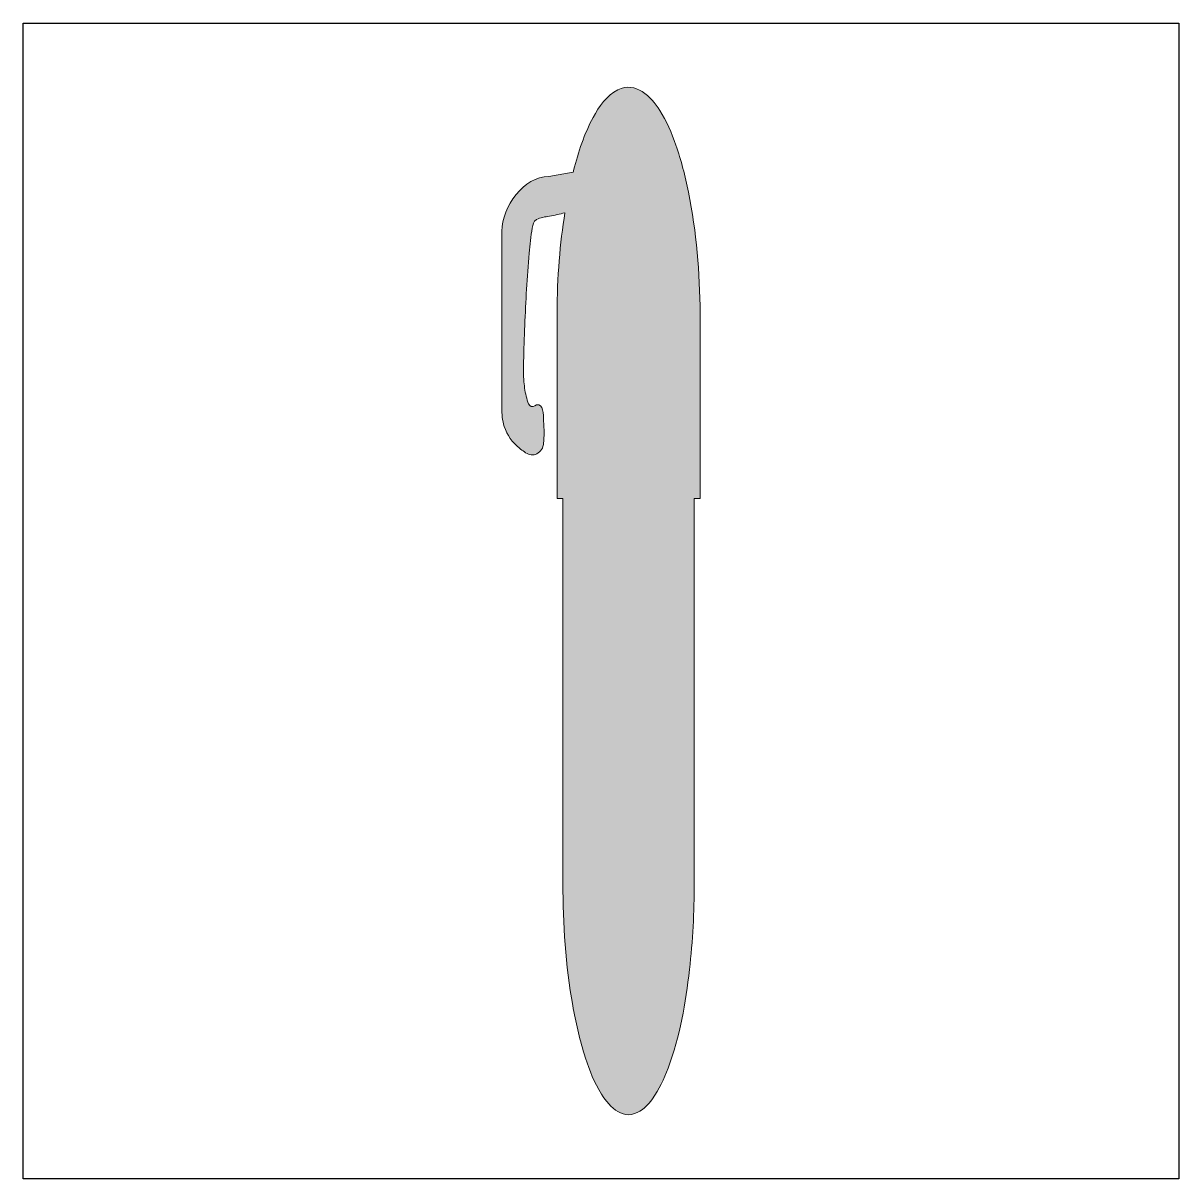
# Model space of a CAD drawing. Header units: inches. Extents: x 0 to 114, y 0 to 114.
import ezdxf

# ---------------------------------------------------------------- set-up
doc = ezdxf.new("R2010")
doc.units = ezdxf.units.IN
doc.header["$MEASUREMENT"] = 0
doc.layers.add('Image Background', color=7, linetype='Continuous')
doc.layers.add('Layer 1', color=7, linetype='Continuous')
picture_1 = doc.add_image_def('image1.png', size_in_pixel=(1350, 1350))

msp = doc.modelspace()

# ---------------------------------------------------------------- hatches: boundary and pattern name
at = {"layer": 'Layer 1', "true_color": 0xbe1e2d}
h = msp.add_hatch(color=242, dxfattribs=at)
h.dxf.hatch_style = 2
edge = h.paths.add_edge_path()
edge.add_spline(control_points=[(66.95, 85.6), (66.92, 89.61), (66.6, 93.65), (65.8, 97.58), (65.48, 99.16), (65.09, 100.73), (64.55, 102.24), (64.14, 103.43), (63.64, 104.61), (62.96, 105.67), (62.09, 107.05), (60.58, 108.55), (58.83, 107.71), (57.71, 107.17), (56.95, 106.03), (56.38, 104.98), (55.49, 103.35), (54.91, 101.54), (54.44, 99.74), (54.43, 99.68), (54.41, 99.62), (54.39, 99.55), (54.39, 99.55), (51.98, 99.14), (51.98, 99.14), (49.53, 99.14), (47.35, 96.16), (47.35, 93.71), (47.35, 92.72), (47.35, 91.73), (47.35, 90.74), (47.35, 88.6), (47.35, 86.45), (47.35, 84.31), (47.35, 82.24), (47.35, 80.18), (47.35, 78.11), (47.35, 77.49), (47.35, 76.88), (47.35, 76.26), (47.35, 75.63), (47.38, 75.02), (47.58, 74.41), (47.86, 73.55), (48.39, 72.84), (49.09, 72.27), (49.39, 72.02), (49.73, 71.75), (50.11, 71.63), (50.49, 71.5), (50.91, 71.7), (51.17, 71.99), (51.48, 72.34), (51.49, 72.86), (51.51, 73.3), (51.54, 73.84), (51.51, 74.37), (51.48, 74.91), (51.46, 75.29), (51.47, 75.69), (51.38, 76.06), (51.31, 76.34), (51.1, 76.68), (50.77, 76.54), (50.56, 76.45), (50.3, 76.27), (50.1, 76.49), (49.93, 76.68), (49.86, 76.96), (49.8, 77.2), (49.66, 77.73), (49.58, 78.28), (49.53, 78.83), (49.47, 79.49), (49.5, 80.16), (49.5, 80.82), (49.54, 83.21), (49.65, 85.6), (49.79, 87.98), (49.86, 89.17), (49.94, 90.36), (50.05, 91.55), (50.12, 92.38), (50.2, 93.21), (50.35, 94.03), (50.41, 94.36), (50.46, 94.69), (50.78, 94.87), (51.16, 95.08), (51.63, 95.14), (52.05, 95.21), (52.56, 95.31), (53.08, 95.39), (53.58, 95.55), (53.1, 92.56), (52.82, 89.18), (52.8, 85.6), (52.8, 85.6), (52.8, 67.28), (52.8, 67.28), (52.8, 67.28), (53.38, 67.28), (53.38, 67.28), (53.38, 67.28), (53.38, 29.25), (53.38, 29.25), (53.38, 25.2), (53.65, 21.13), (54.36, 17.14), (54.64, 15.53), (55, 13.94), (55.48, 12.38), (55.85, 11.16), (56.3, 9.96), (56.92, 8.84), (57.6, 7.62), (58.85, 5.92), (60.47, 6.45), (61.22, 6.69), (61.79, 7.3), (62.24, 7.92), (62.91, 8.84), (63.38, 9.89), (63.78, 10.95), (64.95, 14.06), (65.53, 17.41), (65.9, 20.7), (66.23, 23.54), (66.37, 26.39), (66.37, 29.25), (66.37, 29.25), (66.37, 67.28), (66.37, 67.28), (66.37, 67.28), (66.95, 67.28), (66.95, 67.28), (66.95, 67.28), (66.95, 85.6), (66.95, 85.6)], knot_values=[0, 0, 0, 0, 1, 1, 1, 2, 2, 2, 3, 3, 3, 4, 4, 4, 5, 5, 5, 6, 6, 6, 7, 7, 7, 8, 8, 8, 9, 9, 9, 10, 10, 10, 11, 11, 11, 12, 12, 12, 13, 13, 13, 14, 14, 14, 15, 15, 15, 16, 16, 16, 17, 17, 17, 18, 18, 18, 19, 19, 19, 20, 20, 20, 21, 21, 21, 22, 22, 22, 23, 23, 23, 24, 24, 24, 25, 25, 25, 26, 26, 26, 27, 27, 27, 28, 28, 28, 29, 29, 29, 30, 30, 30, 31, 31, 31, 32, 32, 32, 33, 33, 33, 34, 34, 34, 35, 35, 35, 36, 36, 36, 37, 37, 37, 38, 38, 38, 39, 39, 39, 40, 40, 40, 41, 41, 41, 42, 42, 42, 43, 43, 43, 44, 44, 44, 45, 45, 45, 46, 46, 46, 46], degree=3, periodic=1)

# ---------------------------------------------------------------- linework, layer by layer
at = {"layer": 'Layer 1', "lineweight": 0}
msp.add_open_spline([(66.95, 85.6), (66.92, 89.61), (66.6, 93.65), (65.8, 97.58), (65.48, 99.16), (65.09, 100.73), (64.55, 102.24), (64.14, 103.43), (63.64, 104.61), (62.96, 105.67), (62.09, 107.05), (60.58, 108.55), (58.83, 107.71), (57.71, 107.17), (56.95, 106.03), (56.38, 104.98), (55.49, 103.35), (54.91, 101.54), (54.44, 99.74), (54.43, 99.68), (54.41, 99.62), (54.39, 99.55), (54.39, 99.55), (51.98, 99.14), (51.98, 99.14), (49.53, 99.14), (47.35, 96.16), (47.35, 93.71), (47.35, 92.72), (47.35, 91.73), (47.35, 90.74), (47.35, 88.6), (47.35, 86.45), (47.35, 84.31), (47.35, 82.24), (47.35, 80.18), (47.35, 78.11), (47.35, 77.49), (47.35, 76.88), (47.35, 76.26), (47.35, 75.63), (47.38, 75.02), (47.58, 74.41), (47.86, 73.55), (48.39, 72.84), (49.09, 72.27), (49.39, 72.02), (49.73, 71.75), (50.11, 71.63), (50.49, 71.5), (50.91, 71.7), (51.17, 71.99), (51.48, 72.34), (51.49, 72.86), (51.51, 73.3), (51.54, 73.84), (51.51, 74.37), (51.48, 74.91), (51.46, 75.29), (51.47, 75.69), (51.38, 76.06), (51.31, 76.34), (51.1, 76.68), (50.77, 76.54), (50.56, 76.45), (50.3, 76.27), (50.1, 76.49), (49.93, 76.68), (49.86, 76.96), (49.8, 77.2), (49.66, 77.73), (49.58, 78.28), (49.53, 78.83), (49.47, 79.49), (49.5, 80.16), (49.5, 80.82), (49.54, 83.21), (49.65, 85.6), (49.79, 87.98), (49.86, 89.17), (49.94, 90.36), (50.05, 91.55), (50.12, 92.38), (50.2, 93.21), (50.35, 94.03), (50.41, 94.36), (50.46, 94.69), (50.78, 94.87), (51.16, 95.08), (51.63, 95.14), (52.05, 95.21), (52.56, 95.31), (53.08, 95.39), (53.58, 95.55), (53.1, 92.56), (52.82, 89.18), (52.8, 85.6), (52.8, 85.6), (52.8, 67.28), (52.8, 67.28), (52.8, 67.28), (53.38, 67.28), (53.38, 67.28), (53.38, 67.28), (53.38, 29.25), (53.38, 29.25), (53.38, 25.2), (53.65, 21.13), (54.36, 17.14), (54.64, 15.53), (55, 13.94), (55.48, 12.38), (55.85, 11.16), (56.3, 9.96), (56.92, 8.84), (57.6, 7.62), (58.85, 5.92), (60.47, 6.45), (61.22, 6.69), (61.79, 7.3), (62.24, 7.92), (62.91, 8.84), (63.38, 9.89), (63.78, 10.95), (64.95, 14.06), (65.53, 17.41), (65.9, 20.7), (66.23, 23.54), (66.37, 26.39), (66.37, 29.25), (66.37, 29.25), (66.37, 67.28), (66.37, 67.28), (66.37, 67.28), (66.95, 67.28), (66.95, 67.28), (66.95, 67.28), (66.95, 85.6), (66.95, 85.6)], degree=3, knots=[0, 0, 0, 0, 1, 1, 1, 2, 2, 2, 3, 3, 3, 4, 4, 4, 5, 5, 5, 6, 6, 6, 7, 7, 7, 8, 8, 8, 9, 9, 9, 10, 10, 10, 11, 11, 11, 12, 12, 12, 13, 13, 13, 14, 14, 14, 15, 15, 15, 16, 16, 16, 17, 17, 17, 18, 18, 18, 19, 19, 19, 20, 20, 20, 21, 21, 21, 22, 22, 22, 23, 23, 23, 24, 24, 24, 25, 25, 25, 26, 26, 26, 27, 27, 27, 28, 28, 28, 29, 29, 29, 30, 30, 30, 31, 31, 31, 32, 32, 32, 33, 33, 33, 34, 34, 34, 35, 35, 35, 36, 36, 36, 37, 37, 37, 38, 38, 38, 39, 39, 39, 40, 40, 40, 41, 41, 41, 42, 42, 42, 43, 43, 43, 44, 44, 44, 45, 45, 45, 46, 46, 46, 46], dxfattribs=at)

# ---------------------------------------------------------------- pictures from other files: only their frames are drawn
at = {"layer": 'Image Background'}
image = msp.add_image(picture_1, insert=(0, 0), size_in_units=(114.3, 114.3), dxfattribs=at)

doc.saveas('drawing.dxf')
